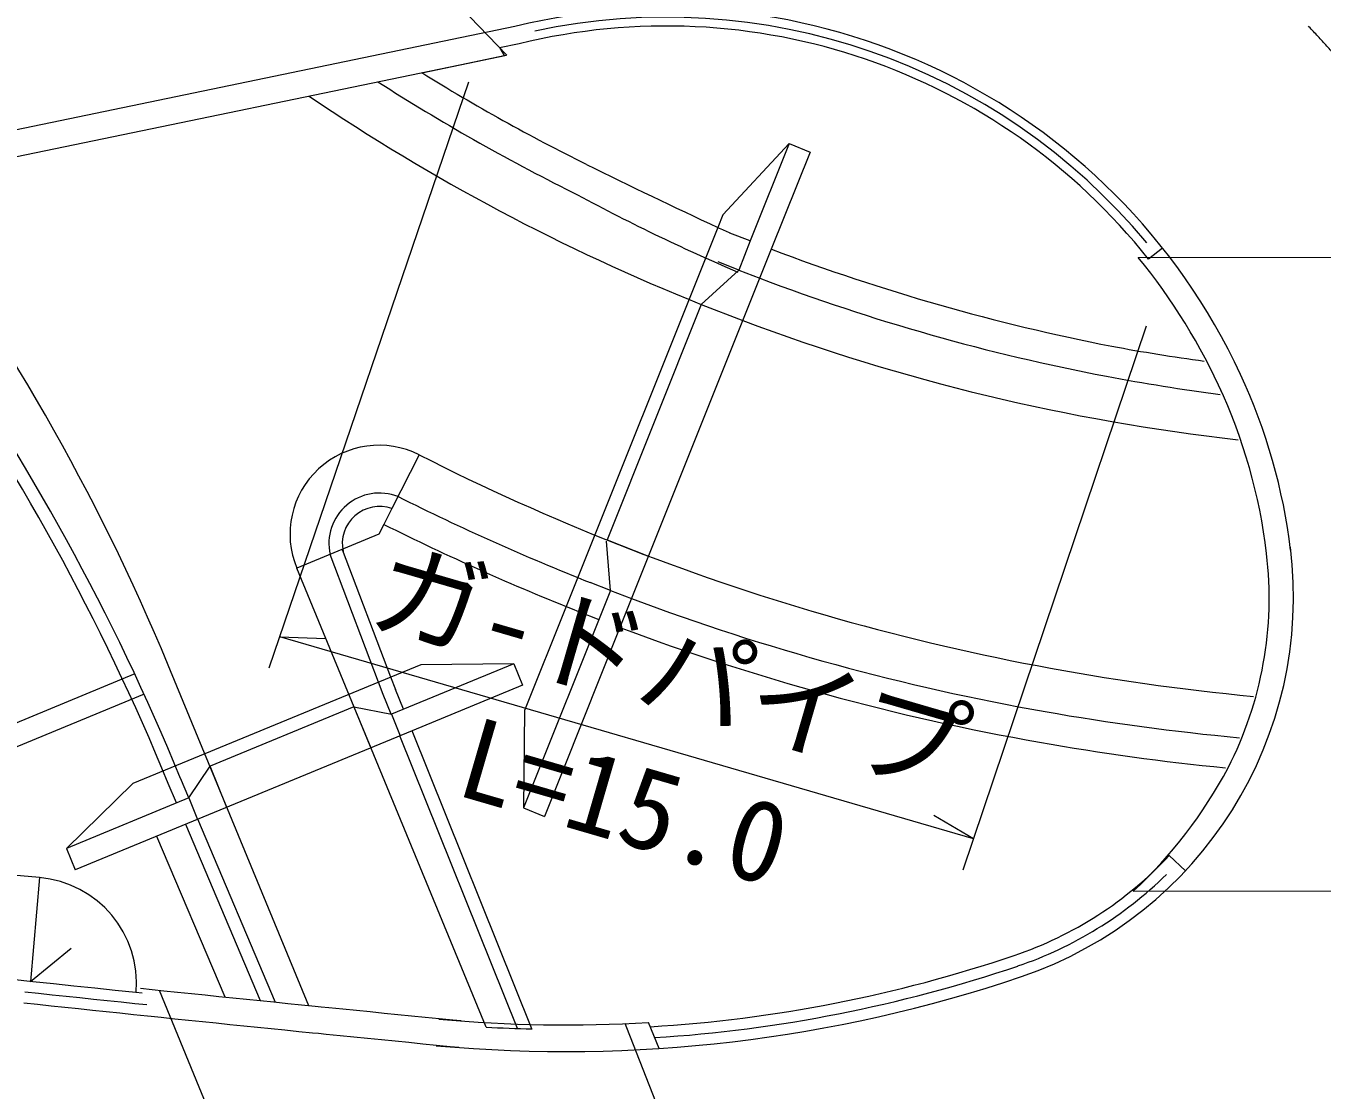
# Model space of a CAD drawing. Units: millimetres, scale not verified. Extents: x 40000 to 680000, y 20000 to 380000.
# Drawn here: x 120594 to 149734, y 281659 to 305571 of the extents above; entities that cross this region are included whole.
import ezdxf
from ezdxf.enums import TextEntityAlignment as Align

# ---------------------------------------------------------------- set-up
doc = ezdxf.new("R2010")
doc.units = ezdxf.units.MM
doc.header["$LTSCALE"] = 1000
doc.linetypes.add('CHAIN', pattern=[18.5, 12, -1.5, 3.5, -1.5])
for name, color, linetype, lineweight in [('M-BGD', 7, 'Continuous', 13), ('M-BMK', 2, 'CHAIN', 13), ('M-STR-HTXT', 7, 'Continuous', 13), ('M-STR-STR1', 1, 'Continuous', 13)]:
    doc.layers.add(name, color=color, linetype=linetype, lineweight=lineweight)
doc.styles.add('ＭＳ ゴシック', font='')
doc.styles.get('ＭＳ ゴシック').set_extended_font_data('MS Gothic')

msp = doc.modelspace()

# ---------------------------------------------------------------- linework, layer by layer
at = {"layer": 'M-BGD'}
for p, q in [((96669, 298336), (131586, 305567)), ((131244, 305088), (131681, 305178)), ((129494, 304521), (131401, 304916)), ((129494, 304521), (131345, 304904)), ((131244, 305088), (131345, 304904)), ((137755, 302926), (136879, 300739)), ((137755, 302926), (138226, 302737)), ((138226, 302737), (137352, 300555)), ((136148, 301045), (132737, 292526)), ((136879, 300739), (136421, 300918)), ((136879, 300739), (136618, 300086)), ((137352, 300555), (133949, 292054)), ((146149, 300575), (145835, 300327)), ((136618, 300086), (136160, 300268)), ((136618, 300086), (135778, 299312)), ((136618, 300086), (137092, 299904)), ((135778, 299312), (133659, 294021)), ((135778, 299312), (136710, 298950)), ((129436, 295933), (128823, 294726)), ((128823, 294726), (128643, 294371)), ((128798, 290940), (127711, 293802)), ((133734, 292885), (133647, 293990)), ((133659, 294021), (134591, 293658)), ((128627, 290545), (127431, 293696)), ((130938, 283075), (126682, 293387)), ((133734, 292885), (131777, 287998)), ((133734, 292885), (133276, 293064)), ((133734, 292885), (134209, 292704)), ((133016, 292415), (133474, 292235)), ((133949, 292054), (132249, 287810)), ((126955, 283552), (123794, 291209)), ((131560, 291240), (128809, 290105)), ((131560, 291240), (131760, 290756)), ((123041, 291009), (114266, 287387)), ((128908, 290651), (128798, 290940)), ((123251, 290555), (114586, 286978)), ((128805, 290103), (128627, 290545)), ((129082, 290218), (128905, 290659)), ((131760, 290756), (129278, 289731)), ((127967, 290272), (124732, 288937)), ((127967, 290272), (128349, 289348)), ((127967, 290272), (128809, 290105)), ((128809, 290105), (129009, 289620)), ((129278, 289731), (121703, 286605)), ((131971, 283033), (129278, 289731)), ((131644, 283043), (129000, 289617)), ((124254, 288224), (124732, 288937)), ((125114, 288012), (124732, 288937)), ((123981, 288112), (123795, 288550)), ((124258, 288226), (124072, 288664)), ((124254, 288224), (121503, 287089)), ((124254, 288224), (124454, 287740)), ((131777, 287998), (132249, 287810)), ((125866, 283662), (124185, 287629)), ((126206, 283627), (124462, 287744)), ((125071, 283743), (123540, 287356)), ((121503, 287089), (121703, 286605)), ((120898, 286434), (114586, 286978)), ((146298, 286928), (146279, 286945)), ((146663, 286587), (146298, 286928)), ((120898, 286434), (120697, 284099)), ((120697, 284097), (121609, 284844)), ((128964, 270891), (123596, 283894)), ((134102, 283061), (134064, 283153)), ((139150, 270231), (134102, 283061)), ((134833, 282594), (134591, 283180))]:
    msp.add_line(p, q, dxfattribs=at)
for points in [[(137755, 302926), (136261, 301327), (136148, 301045)], [(128643, 294371), (128531, 294150), (126682, 293387)], [(132737, 292526), (131800, 290187), (131777, 287998)], [(131560, 291240), (129471, 291217), (128798, 290940)], [(128798, 290940), (123000, 288546), (121503, 287089)], [(123207, 283834), (123064, 283849), (122601, 283897), (122140, 283946), (121674, 283995), (121210, 284044), (120748, 284093), (120287, 284142)], [(123310, 283572), (123041, 283600), (122733, 283632), (122423, 283665), (122114, 283697), (121805, 283729), (121496, 283762), (121187, 283795), (120878, 283827), (120569, 283860)], [(127233, 283524), (127097, 283537), (126788, 283568), (126479, 283600), (126169, 283631), (125860, 283662), (125550, 283694), (125242, 283725), (124932, 283757), (124623, 283788), (124314, 283820), (124005, 283852), (123696, 283884), (123166, 283939)], [(123413, 283310), (123325, 283319), (123015, 283351), (122707, 283384), (122397, 283416), (122088, 283448), (121779, 283481), (121470, 283513), (121161, 283546), (120852, 283579), (120543, 283612)], [(127173, 282927), (127037, 282940), (126727, 282971), (126418, 283003), (126109, 283034), (125800, 283065), (125490, 283097), (125181, 283128), (124871, 283160), (124562, 283192), (124252, 283223), (123944, 283255), (123634, 283287), (123413, 283310)], [(130382, 283212), (130192, 283231), (129882, 283261), (129573, 283291), (129263, 283322), (128954, 283352), (128644, 283383), (128335, 283414), (128025, 283445), (127716, 283475), (127406, 283506), (127233, 283524)], [(130323, 282615), (130133, 282633), (129823, 282664), (129514, 282694), (129204, 282725), (128895, 282755), (128585, 282786), (128276, 282817), (127965, 282848), (127656, 282878), (127346, 282909), (127173, 282927)]]:
    msp.add_lwpolyline(points, dxfattribs=at)
for centre, radius, start, end in [((134985, 291719), 25750, 31.8883, 106.1624), ((134985, 291719), 14250, 24.9858, 103.79), ((134985, 291719), 14050, 39.7243, 102.1326), ((134985, 291719), 13850, 38.4264, 103.79), ((153081, 342527), 44730, 238.1756, 243.5949), ((153081, 342527), 45430, 237.2539, 243.5949), ((153081, 342527), 46550, 235.8655, 248.1785), ((195409, 428462), 140524, 243.72296, 245.05727), ((77635, 271991), 50000, 22.6042, 36.962), ((154559, 341976), 45621, 241.6239, 246.8155), ((195409, 428462), 140524, 245.05727, 245.17976), ((154145, 344972), 47486, 249.2901, 258.9057), ((153610, 343437), 46562, 249.2211, 259.1989), ((75103, 268520), 52950, 22.3604, 35.2203), ((75103, 268520), 52650, 22.36, 35.2295), ((153081, 342527), 46550, 249.4094, 263.5435), ((153322, 343291), 45680, 259.5127, 262.1508), ((153319, 342326), 45416, 259.2966, 262.5693), ((136118, 292247), 13000, 6.8075, 24.9858), ((128531, 294150), 2000, 63.0932, 202.4303), ((153081, 342527), 52250, 243.0932, 264.6291), ((128544, 293935), 1139, 68.5742, 192.15), ((153941, 345052), 55944, 243.4779, 248.322), ((128544, 293935), 839, 70.5445, 192.15), ((154022, 345233), 56843, 243.4815, 248.3116), ((140091, 292736), 9000, 288.6803, 7.1582), ((152572, 341650), 52277, 249.4351, 260.0135), ((152571, 341645), 52972, 249.4177, 260.009), ((152973, 343966), 54628, 260.0202, 264.6445), ((152841, 342726), 54083, 259.9262, 264.4015), ((140091, 292736), 8500, 288.6803, 316.9017), ((140091, 292736), 8750, 288.6803, 314.5967), ((120693, 284053), 2390, 355.0848, 85.0757), ((132725, 314524), 31500, 273.4707, 288.6803), ((132725, 314524), 31750, 273.6173, 288.6803), ((132725, 314524), 32000, 264.7913, 288.6803), ((132725, 314524), 31400, 264.7913, 273.4114), ((132725, 314524), 31500, 266.7496, 268.6291)]:
    msp.add_arc(centre, radius, start, end, dxfattribs=at)
at = {"layer": 'M-BMK'}
msp.add_arc((134987, 291727), 20000, 355.0811, 103.7908, dxfattribs=at)
at = {"layer": 'M-STR-HTXT'}
for p, q in [((130541, 304308), (126058, 291137)), ((145781, 298826), (141655, 286597)), ((141895, 287308), (126300, 291847)), ((126300, 291847), (127330, 291808)), ((141895, 287308), (141005, 287827))]:
    msp.add_line(p, q, dxfattribs=at)
at = {"layer": 'M-STR-STR1'}
for p, q in [((121499, 315246), (131402, 304915)), ((113414, 301191), (131401, 304916)), ((145599, 300371), (159817, 300390)), ((145490, 286128), (163051, 286152))]:
    msp.add_line(p, q, dxfattribs=at)
for centre, radius, start, end in [((135041, 291719), 13650, 24.0902, 39.3334), ((136174, 292247), 12400, 6.8075, 24.9858), ((140181, 292724), 8364, 332.7967, 6.8119), ((138326, 293837), 10524, 312.9018, 332.0286)]:
    msp.add_arc(centre, radius, start, end, dxfattribs=at)

# ---------------------------------------------------------------- texts
at = {"layer": 'M-STR-HTXT', "style": 'ＭＳ ゴシック'}
for s, p in [('ガ-ドパイプ', (128081, 291643)), ('L=15.0', (130049, 287782))]:
    msp.add_text(s, height=1833, rotation=343.769, dxfattribs=at).set_placement(p, align=Align.BOTTOM_LEFT)

doc.saveas('drawing.dxf')
